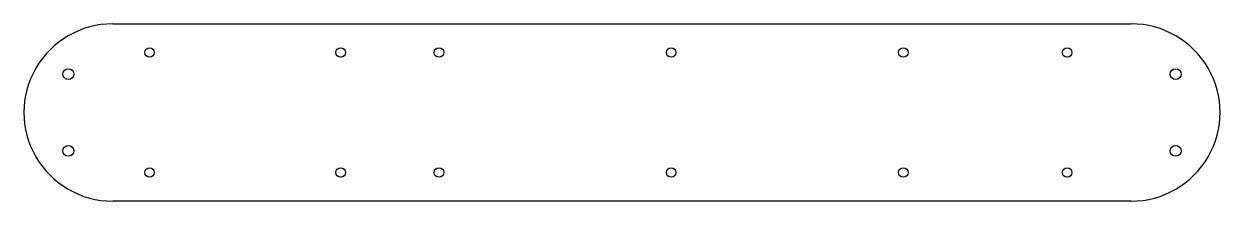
# Model space of a CAD drawing. Extents: x 376 to 814, y 78 to 143.
import ezdxf

# ---------------------------------------------------------------- set-up
doc = ezdxf.new("R2010")
doc.units = 0
doc.layers.add('View008', color=7, linetype='CONTINUOUS')

msp = doc.modelspace()

# ---------------------------------------------------------------- linework, layer by layer
at = {"layer": 'View008'}
for p, q in [((408, 143), (781, 143)), ((781, 78), (408, 78))]:
    msp.add_line(p, q, dxfattribs=at)
for centre, radius in [((421.5, 132.5), 1.75), ((491.5, 132.5), 1.75), ((527.5, 132.5), 1.75), ((612.5, 132.5), 1.75), ((697.5, 132.5), 1.75), ((757.5, 132.5), 1.75), ((391.75, 124.573), 2), ((797.25, 124.573), 2), ((391.75, 96.4271), 2), ((797.25, 96.4271), 2), ((421.5, 88.5), 1.75), ((491.5, 88.5), 1.75), ((527.5, 88.5), 1.75), ((612.5, 88.5), 1.75), ((697.5, 88.5), 1.75), ((757.5, 88.5), 1.75)]:
    msp.add_circle(centre, radius, dxfattribs=at)
for centre, start, end in [((408, 110.5), 89.9999, -89.9999), ((781, 110.5), -90.0001, 90.0001)]:
    msp.add_arc(centre, 32.5, start, end, dxfattribs=at)

doc.saveas('drawing.dxf')
